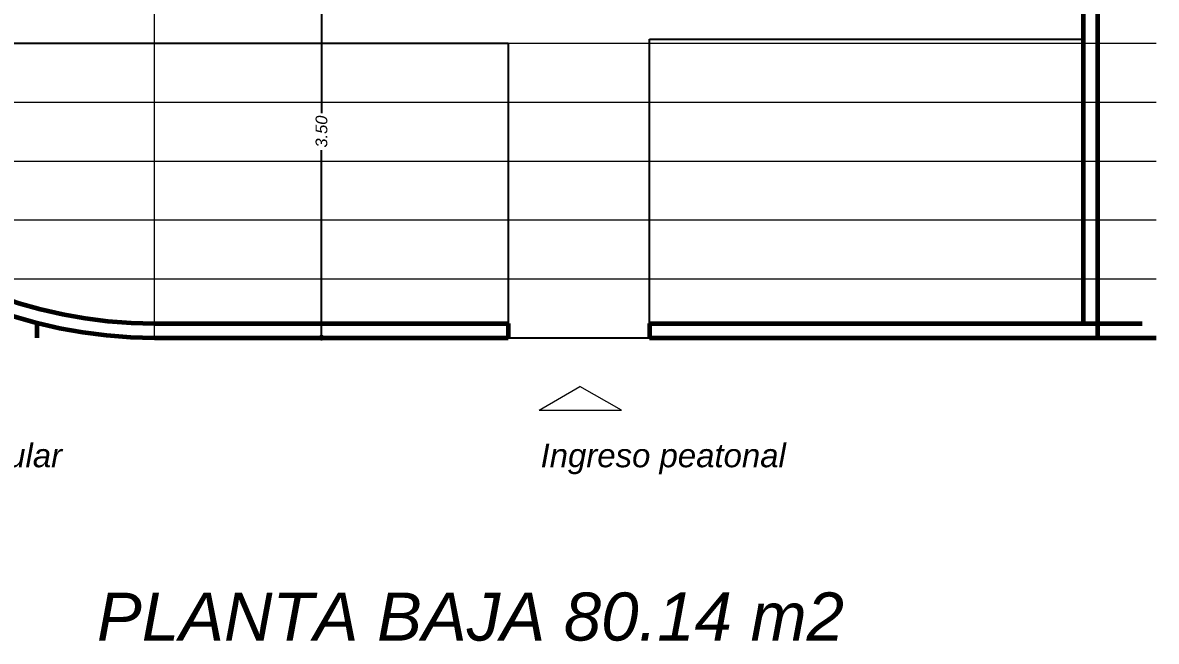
# Model space of a CAD drawing. Header units: metres. Extents: x 539 to 782, y 164 to 633.
# Drawn here: x 683.04 to 692.66, y 351.5 to 356.75 of the extents above; entities that cross this region are included whole.
import ezdxf

# ---------------------------------------------------------------- set-up
doc = ezdxf.new("R2010")
doc.units = ezdxf.units.M
doc.header["$PDMODE"] = 35
doc.linetypes.add('DASHDOTX2', pattern=[50.8, 25.4, -12.7, 0, -12.7])
for name, color, linetype in [('Artefactos', 30, 'Continuous'), ('lincorte', 116, 'Continuous'), ('TEXTO', 134, 'Continuous'), ('VEGETACION', 62, 'Continuous')]:
    doc.layers.add(name, color=color, linetype=linetype)
for name, color, linetype, lineweight in [('auxiliares', 251, 'Continuous', 20), ('cota', 1, 'Continuous', 15), ('Mobiliario', 42, 'Continuous', 9), ('MURO', 4, 'Continuous', 60)]:
    doc.layers.add(name, color=color, linetype=linetype, lineweight=lineweight)
doc.styles.add('ARIAL', font='ariali.ttf')
doc.styles.add('STYLE1', font='ariali.ttf')
doc.dimstyles.new('C_50', dxfattribs={"dimscale": 0.5, "dimtxt": 0.2, "dimasz": 0.1, "dimexe": 0.1, "dimexo": 0.1, "dimgap": 0.05, "dimtad": 0, "dimzin": 4, "dimdsep": 46, "dimtxsty": 'ARIAL', "dimblk": 'DOT', "dimcen": 0.09, "dimse1": 1, "dimse2": 1, "dimclrd": 1, "dimclre": 1, "dimclrt": 2, "dimadec": 0, "dimazin": 0, "dimtfac": 1, "dimtix": 1, "dimtmove": 2, "dimatfit": 3, "dimfxl": 1, "dimtolj": 1, "dimtzin": 0, "dimarcsym": 0})

# ---------------------------------------------------------------- blocks, each defined once
blk = doc.blocks.new('_Dot')
at = {"color": 0, "linetype": 'ByBlock', "lineweight": -2}
blk.add_line((-0.5, 0), (-1, 0), dxfattribs=at)
at = {"color": 0, "linetype": 'ByBlock', "const_width": 0.5}
blk.add_lwpolyline([(-0.25, 0, 1), (0.25, 0, 1)], format="xyb", close=True, dxfattribs=at)
blk = doc.blocks.new('*D406')
at = {"layer": 'cota', "color": 1, "lineweight": -2, "transparency": 16777216}
for p, q in [((685.5793, 357.5263), (685.5793, 355.984)), ((685.5793, 354.1262), (685.5793, 355.6685))]:
    blk.add_line(p, q, dxfattribs=at)
at = {"layer": 'Defpoints', "color": 0, "transparency": 16777216}
for p in [(685.6385, 357.5763), (685.5793, 354.0762), (685.5793, 354.0762)]:
    blk.add_point(p, dxfattribs=at)
at = {"layer": 'cota', "color": 1, "lineweight": -2, "transparency": 16777216, "xscale": 0.05, "yscale": 0.05, "zscale": 0.05}
for p, rotation in [((685.5793, 357.5763), 90), ((685.5793, 354.0762), 270)]:
    blk.add_blockref('_Dot', p, dxfattribs=dict(at, rotation=rotation))
at = {"layer": 'cota', "color": 2, "transparency": 16777216, "insert": (685.5793, 355.8263), "char_height": 0.1, "attachment_point": 5, "rotation": 90, "style": 'ARIAL'}
blk.add_mtext('\\A1;3.50', dxfattribs=at)

msp = doc.modelspace()

# ---------------------------------------------------------------- linework, layer by layer
at = {"layer": 'Artefactos'}
msp.add_line((687.1633, 354.0762), (688.3633, 354.0762), dxfattribs=at)
at = {"layer": 'auxiliares'}
for p, q in [((684.1633, 354.0762), (684.1633, 358.0762)), ((687.4262, 353.4622), (687.7724, 353.6621)), ((688.1246, 353.4622), (687.7724, 353.6621)), ((687.4262, 353.4622), (688.1246, 353.4622))]:
    msp.add_line(p, q, dxfattribs=at)
msp.add_arc((684.1633, 358.0762), 4, 180, 270, dxfattribs=at)
at = {"layer": 'Mobiliario'}
for p, q in [((680.1633, 356.5762), (692.6633, 356.5762)), ((680.1633, 356.0762), (692.6633, 356.0762)), ((680.1633, 355.5762), (692.6633, 355.5762)), ((680.1633, 355.0762), (692.6633, 355.0762)), ((680.1633, 354.5762), (692.6633, 354.5762))]:
    msp.add_line(p, q, dxfattribs=at)
at = {"layer": 'MURO'}
for p, q in [((692.0433, 358.0762), (692.0433, 354.1962)), ((692.1633, 358.0762), (692.1633, 354.0762)), ((683.1633, 354.1962), (683.1633, 354.0762)), ((684.1633, 354.1962), (687.1633, 354.1962)), ((687.1633, 354.1962), (687.1633, 354.0762)), ((688.3633, 354.1962), (688.3633, 354.0762)), ((688.3633, 354.1962), (692.5433, 354.1962)), ((684.1633, 354.0762), (687.1633, 354.0762)), ((688.3633, 354.0762), (692.6633, 354.0762))]:
    msp.add_line(p, q, dxfattribs=at)
for radius in [4, 3.88]:
    msp.add_arc((684.1633, 358.0762), radius, 180, 270, dxfattribs=at)
at = {"layer": 'VEGETACION'}
for p, q in [((682.6633, 356.5762), (687.1633, 356.5762)), ((687.1633, 356.5762), (687.1633, 354.1962)), ((688.3633, 354.1962), (688.3633, 356.6104)), ((688.3633, 356.6104), (692.0433, 356.6104))]:
    msp.add_line(p, q, dxfattribs=at)

# ---------------------------------------------------------------- texts
at = {"layer": 'lincorte', "color": 0, "linetype": 'DASHDOTX2', "lineweight": 50, "ltscale": 0.2, "style": 'STYLE1'}
msp.add_text('PLANTA BAJA 80.14 m2', height=0.408283, rotation=0.0209, dxfattribs=at).set_placement((683.6735, 351.5029))
at = {"layer": 'TEXTO', "style": 'STYLE1'}
for s, p in [('Ingreso vehicular', (681.2503, 352.9764)), ('Ingreso peatonal', (687.4381, 352.9764))]:
    msp.add_text(s, height=0.2, rotation=360, dxfattribs=at).set_placement(p)

# ---------------------------------------------------------------- dimensions: what is measured, and where the dimension line sits
at = {"layer": 'cota'}
dim = msp.add_linear_dim(base=(685.5793, 354.0762), p1=(685.6385, 357.5763), p2=(685.5793, 354.0762), angle=90, dimstyle='C_50', dxfattribs=at)
dim.commit()
dim.dimension.update_dxf_attribs({"geometry": '*D406', "text_midpoint": (685.5793, 355.8263)})

doc.saveas('drawing.dxf')
